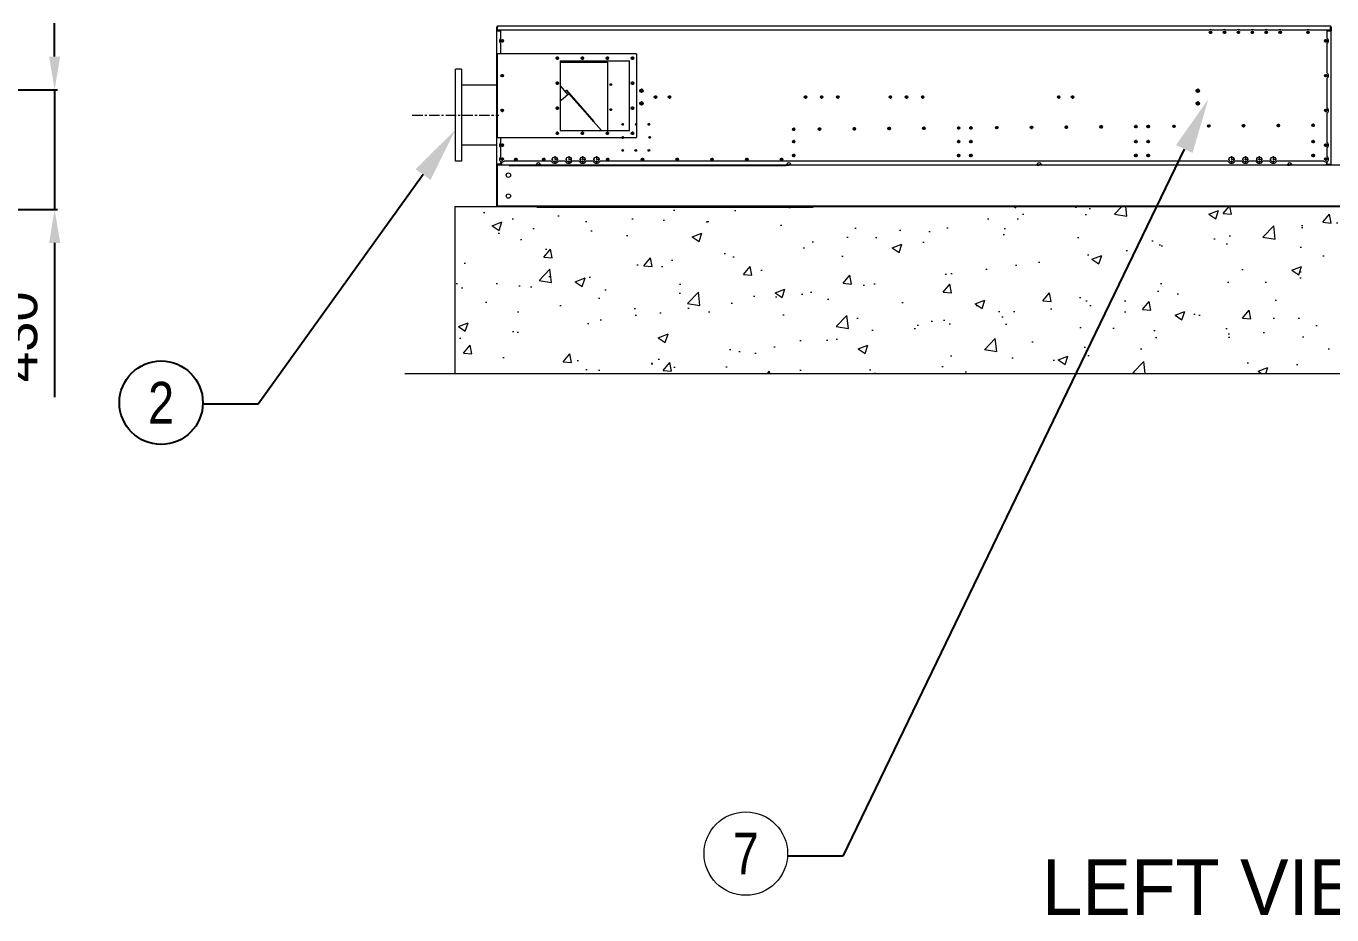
# Model space of a CAD drawing. Header units: millimetres. Extents: x -17070 to 42971, y -291348 to 40590.
# Drawn here: x -8804 to -4110, y -286383 to -283189 of the extents above; entities that cross this region are included whole.
import ezdxf
from ezdxf import colors
from ezdxf.entities.mleader import LeaderData, LeaderLine
from ezdxf.enums import TextEntityAlignment as Align
from ezdxf.math import Vec2, Vec3

# ---------------------------------------------------------------- set-up
doc = ezdxf.new("R2010")
doc.units = ezdxf.units.MM
doc.linetypes.add('CENTER', pattern=[2, 1.25, -0.25, 0.25, -0.25])
doc.linetypes.add('DASHDOT', pattern=[18.5, 12, -3, 0.5, -3])
for name, color, linetype in [('center', 1, 'CENTER'), ('냉각탑_dim', 1, 'Continuous'), ('냉각탑_text', 3, 'Continuous'), ('냉각탑_기초', 23, 'Continuous')]:
    doc.layers.add(name, color=color, linetype=linetype)
doc.styles.get("Standard").update_dxf_attribs({"font": 'arial.ttf'})
doc.styles.add('돋움', font='Dotum.ttf')
doc.dimstyles.new('1.40', dxfattribs={"dimscale": 20, "dimtxt": 1.5, "dimasz": 1, "dimexe": 0.5, "dimexo": 0.5, "dimgap": 0.5, "dimtad": 1, "dimdec": 0, "dimzin": 0, "dimdsep": 46, "dimtxsty": 'Standard', "dimcen": 0, "dimclrd": 2, "dimclre": 2, "dimclrt": 3, "dimadec": 0, "dimazin": 0, "dimtfac": 1, "dimtdec": 0, "dimtmove": 0, "dimatfit": 0, "dimfxl": 1, "dimtolj": 1, "dimtzin": 0, "dimlwd": -1, "dimlwe": -1, "dimarcsym": 0})

# ---------------------------------------------------------------- blocks, each defined once
blk = doc.blocks.new('*D268')
at = {"color": 2, "transparency": 16777216}
for p, q in [((-8701, -283297.8), (-8701, -283177.8)), ((-10531.8, -283417.8), (-8691, -283417.8)), ((-8701, -283417.8), (-8701, -283847.8)), ((-10262.3, -283847.8), (-8691, -283847.8)), ((-8701, -283967.8), (-8701, -284522.3))]:
    blk.add_line(p, q, dxfattribs=at)
for points in [[(-8721, -283297.8), (-8681, -283297.8), (-8701, -283417.8)], [(-8721, -283967.8), (-8681, -283967.8), (-8701, -283847.8)]]:
    blk.add_solid(points, dxfattribs=at)
at = {"layer": 'Defpoints', "color": 0, "transparency": 16777216}
for p in [(-10631.8, -283417.8), (-10362.3, -283847.8), (-8701, -283847.8)]:
    blk.add_point(p, dxfattribs=at)
at = {"color": 3, "lineweight": 5, "transparency": 16777216, "insert": (-8832.5, -284305.1), "char_height": 140, "attachment_point": 5, "rotation": 90}
blk.add_mtext('\\A1;430', dxfattribs=at)

msp = doc.modelspace()

# ---------------------------------------------------------------- hatches: boundary and pattern name
at = {"layer": '냉각탑_기초', "lineweight": 20, "ltscale": 30}
h = msp.add_hatch(dxfattribs=at)
h.set_pattern_fill('AR-CONC', color=256, scale=50, style=0)
h.set_pattern_definition([(50, (-14510.2, -300378.22), (358.63, -31.376), [37.5, -412.5]), (355, (-14510.2, -300378.22), (-69.3757, 376.096), [30, -330]), (100.4514, (-14480.3, -300380.84), (289.2547, 344.72), [31.87, -350.571]), (46.1842, (-14510.2, -300278.22), (533.6205, -82.7595), [56.25, -618.75]), (96.6356, (-14465.73, -300285.1), (467.331, 487.059), [47.805, -525.856]), (351.1842, (-14510.2, -300278.2), (467.331, 487.06), [45, -495]), (21, (-14460.2, -300303.22), (298.4535, -201.3094), [37.5, -412.5]), (326, (-14460.2, -300303.22), (121.6577, 362.575), [30, -330]), (71.4514, (-14435.33, -300320), (420.1113, 161.265), [31.87, -350.571]), (37.5, (-14510.2, -300378.22), (6.0799, 166.4469), [0, -326, 0, -335, 0, -331.25]), (7.5, (-14510.2, -300378.22), (131.5348, 197.2059), [0, -191, 0, -318.5, 0, -126.25]), (327.5, (-14621.7, -300378.22), (266.9112, -11.2774), [0, -125, 0, -390, 0, -517.5]), (317.5, (-14671.7, -300378.22), (291.593, 50.0525), [0, -162.5, 0, -259, 0, -367.5])])
h.paths.add_polyline_path([(-1562.2, -283836.9), (-7258.1, -283836.9), (-7258.1, -284436.9), (-1562.2, -284436.9)])

# ---------------------------------------------------------------- linework, layer by layer
at = {"color": 7, "lineweight": 20, "ltscale": 0.3375}
for p, q in [((-7112.2, -283205.6), (-7112.2, -283192.1)), ((-7110.2, -283192.1), (-7110.2, -283205.6)), ((-4114.2, -283205.6), (-4114.2, -283192.1)), ((-4112.2, -283192.1), (-4112.2, -283205.6)), ((-7108.7, -283686.6), (-7095.2, -283686.6)), ((-7095.2, -283688.6), (-7108.7, -283688.6)), ((-4129.2, -283686.6), (-4115.7, -283686.6)), ((-4115.7, -283688.6), (-4129.2, -283688.6))]:
    msp.add_line(p, q, dxfattribs=at)
at = {"color": 7, "lineweight": 20, "ltscale": 0.05}
for p, q in [((-7112.2, -283192.1), (-7110.2, -283192.1)), ((-4112.2, -283192.1), (-4114.2, -283192.1)), ((-7108.7, -283688.6), (-7108.7, -283686.6)), ((-7066.2, -283690.6), (-7064.2, -283690.6)), ((-6968.9, -283688.6), (-6968.9, -283686.6)), ((-6955.4, -283688.6), (-6955.4, -283686.6)), ((-6072.2, -283690.6), (-6074.2, -283690.6)), ((-6068.9, -283688.6), (-6068.9, -283686.6)), ((-6055.4, -283688.6), (-6055.4, -283686.6)), ((-5168.9, -283688.6), (-5168.9, -283686.6)), ((-5155.4, -283688.6), (-5155.4, -283686.6)), ((-4268.9, -283688.6), (-4268.9, -283686.6)), ((-4255.4, -283688.6), (-4255.4, -283686.6)), ((-4115.7, -283688.6), (-4115.7, -283686.6))]:
    msp.add_line(p, q, dxfattribs=at)
at = {"color": 7, "lineweight": 20, "ltscale": 0.0375}
for p, q in [((-7110.2, -283192.1), (-7108.7, -283192.1)), ((-4114.2, -283192.1), (-4115.7, -283192.1)), ((-6862.4, -283420.3), (-6861.3, -283419.3)), ((-6861.3, -283419.3), (-6860.1, -283418.4)), ((-6762.8, -283532.6), (-6761.7, -283531.6)), ((-7108.7, -283686.6), (-7108.7, -283685.1)), ((-4115.7, -283686.6), (-4115.7, -283685.1))]:
    msp.add_line(p, q, dxfattribs=at)
at = {"color": 7, "lineweight": 20}
for p, q in [((-4115.7, -283188.6), (-7108.7, -283188.6)), ((-7112.2, -283685.1), (-7112.2, -283205.6)), ((-4553.3, -283203.6), (-7108.7, -283203.6)), ((-7097.2, -283232.9), (-7097.2, -283205.6)), ((-4503.3, -283203.6), (-4539, -283203.6)), ((-4453.3, -283203.6), (-4489, -283203.6)), ((-4403.3, -283203.6), (-4439, -283203.6)), ((-4353.3, -283203.6), (-4389, -283203.6)), ((-4303.3, -283203.6), (-4339, -283203.6)), ((-4203.3, -283203.6), (-4289, -283203.6)), ((-4115.7, -283203.6), (-4189, -283203.6)), ((-4127.2, -283232.9), (-4127.2, -283205.6)), ((-4112.2, -283685.1), (-4112.2, -283205.6)), ((-7109.2, -283588.6), (-7109.2, -283288.6)), ((-6609.2, -283288.6), (-7109.2, -283288.6)), ((-7097.2, -283288.6), (-7097.2, -283250.2)), ((-6609.2, -283288.6), (-6609.2, -283588.6)), ((-4127.2, -283357.9), (-4127.2, -283250.2)), ((-6884.2, -283313.6), (-6634.2, -283313.6)), ((-6884.2, -283313.6), (-6884.2, -283563.6)), ((-6884.2, -283318.6), (-6712.2, -283318.6)), ((-6712.2, -283563.6), (-6712.2, -283318.6)), ((-6634.2, -283563.6), (-6634.2, -283313.6)), ((-7260.2, -283673.6), (-7260.2, -283343.6)), ((-7238.2, -283343.6), (-7260.2, -283343.6)), ((-7238.2, -283343.6), (-7238.2, -283673.6)), ((-4127.2, -283482.9), (-4127.2, -283375.2)), ((-7112.2, -283400.4), (-7238.2, -283400.4)), ((-6884.2, -283402.9), (-6856.1, -283435.2)), ((-6762.8, -283532.6), (-6861.3, -283419.3)), ((-6761.7, -283531.6), (-6860.1, -283418.4)), ((-6736, -283563.6), (-6852.3, -283431.9)), ((-6855.3, -283434.6), (-6880.1, -283456.4)), ((-4127.2, -283607.9), (-4127.2, -283500.2)), ((-6884.2, -283563.6), (-6634.2, -283563.6)), ((-7112.2, -283616.7), (-7238.2, -283616.7)), ((-7109.2, -283588.6), (-6609.2, -283588.6)), ((-7097.2, -283657.9), (-7097.2, -283625.2)), ((-4127.2, -283657.9), (-4127.2, -283625.2)), ((-7238.2, -283673.6), (-7260.2, -283673.6)), ((-6968.9, -283688.6), (-7095.2, -283688.6)), ((-6915.8, -283673.6), (-7085, -283673.6)), ((-6075.7, -283690.6), (-7062.7, -283690.6)), ((-6068.9, -283688.6), (-6955.4, -283688.6)), ((-6865.8, -283673.6), (-6890.5, -283673.6)), ((-6815.8, -283673.6), (-6840.5, -283673.6)), ((-6765.8, -283673.6), (-6790.5, -283673.6)), ((-4483.8, -283673.6), (-6740.5, -283673.6)), ((-5168.9, -283688.6), (-6055.4, -283688.6)), ((-4268.9, -283688.6), (-5155.4, -283688.6)), ((-4433.8, -283673.6), (-4458.5, -283673.6)), ((-4383.8, -283673.6), (-4408.5, -283673.6)), ((-4333.8, -283673.6), (-4358.5, -283673.6)), ((-4139.3, -283673.6), (-4308.5, -283673.6)), ((-4129.2, -283688.6), (-4255.4, -283688.6))]:
    msp.add_line(p, q, dxfattribs=at)
at = {"color": 7, "lineweight": 20, "ltscale": 0.0875}
for p, q in [((-7108.7, -283188.6), (-7108.7, -283192.1)), ((-4115.7, -283188.6), (-4115.7, -283192.1)), ((-7112.2, -283205.6), (-7108.7, -283205.6)), ((-4112.2, -283205.6), (-4115.7, -283205.6)), ((-7112.2, -283685.1), (-7108.7, -283685.1)), ((-7095.2, -283688.6), (-7095.2, -283685.1)), ((-4129.2, -283688.6), (-4129.2, -283685.1)), ((-4112.2, -283685.1), (-4115.7, -283685.1))]:
    msp.add_line(p, q, dxfattribs=at)
at = {"color": 7, "lineweight": 20, "ltscale": 0.2875}
for p, q in [((-7108.7, -283203.6), (-7108.7, -283192.1)), ((-4115.7, -283203.6), (-4115.7, -283192.1)), ((-7108.7, -283205.6), (-7097.2, -283205.6)), ((-4127.2, -283205.6), (-4115.7, -283205.6)), ((-7097.2, -283685.1), (-7108.7, -283685.1)), ((-4127.2, -283685.1), (-4115.7, -283685.1))]:
    msp.add_line(p, q, dxfattribs=at)
at = {"color": 7, "linetype": 'DASHDOT', "lineweight": 20, "ltscale": 0.292499}
for p, q in [((-7086.3, -283241.6), (-7098, -283241.6)), ((-6888.3, -283303.6), (-6900, -283303.6)), ((-6798.3, -283303.6), (-6810, -283303.6)), ((-6708.3, -283303.6), (-6720, -283303.6)), ((-6618.3, -283303.6), (-6630, -283303.6)), ((-7086.3, -283366.6), (-7098, -283366.6)), ((-6888.3, -283393.6), (-6900, -283393.6)), ((-6618.3, -283393.6), (-6630, -283393.6)), ((-6535.3, -283443.6), (-6547, -283443.6)), ((-6485.3, -283443.6), (-6497, -283443.6)), ((-5996.3, -283443.6), (-6008, -283443.6)), ((-5938.3, -283443.6), (-5950, -283443.6)), ((-5880.3, -283443.6), (-5892, -283443.6)), ((-5691.3, -283443.6), (-5703, -283443.6)), ((-5633.3, -283443.6), (-5645, -283443.6)), ((-5575.3, -283443.6), (-5587, -283443.6)), ((-5086.3, -283443.6), (-5098, -283443.6)), ((-7086.3, -283491.6), (-7098, -283491.6)), ((-6888.3, -283483.6), (-6900, -283483.6)), ((-6618.3, -283483.6), (-6630, -283483.6)), ((-6888.3, -283573.6), (-6900, -283573.6)), ((-6798.3, -283573.6), (-6810, -283573.6)), ((-6708.3, -283573.6), (-6720, -283573.6)), ((-6618.3, -283573.6), (-6630, -283573.6)), ((-6038.8, -283559.4), (-6050.5, -283559.4)), ((-5945.8, -283558.7), (-5957.5, -283558.7)), ((-5820.8, -283557.7), (-5832.5, -283557.7)), ((-5695.8, -283556.7), (-5707.5, -283556.7)), ((-5570.8, -283555.7), (-5582.5, -283555.7)), ((-5445.8, -283554.8), (-5457.5, -283554.8)), ((-5401.8, -283554.4), (-5413.5, -283554.4)), ((-5308.8, -283553.7), (-5320.5, -283553.7)), ((-5183.8, -283552.7), (-5195.5, -283552.7)), ((-7086.3, -283616.6), (-7098, -283616.6)), ((-6038.8, -283603.6), (-6050.5, -283603.6)), ((-5445.8, -283603.6), (-5457.5, -283603.6)), ((-5401.8, -283603.6), (-5413.5, -283603.6)), ((-7086.3, -283666.6), (-7098, -283666.6)), ((-7037.3, -283667.6), (-7049, -283667.6)), ((-6937.3, -283667.6), (-6949, -283667.6)), ((-6707.3, -283667.6), (-6719, -283667.6)), ((-6582.3, -283667.6), (-6594, -283667.6)), ((-6457.3, -283667.6), (-6469, -283667.6)), ((-6332.3, -283667.6), (-6344, -283667.6)), ((-6207.3, -283667.6), (-6219, -283667.6)), ((-6082.3, -283667.6), (-6094, -283667.6)), ((-6038.8, -283653.6), (-6050.5, -283653.6)), ((-5445.8, -283653.6), (-5457.5, -283653.6)), ((-5401.8, -283653.6), (-5413.5, -283653.6))]:
    msp.add_line(p, q, dxfattribs=at)
at = {"color": 7, "linetype": 'DASHDOT', "lineweight": 20, "ltscale": 0.2925}
for p, q in [((-7092.2, -283235.7), (-7092.2, -283247.4)), ((-4540.3, -283210.6), (-4552, -283210.6)), ((-4546.2, -283204.7), (-4546.2, -283216.4)), ((-4490.3, -283210.6), (-4502, -283210.6)), ((-4496.2, -283204.7), (-4496.2, -283216.4)), ((-4440.3, -283210.6), (-4452, -283210.6)), ((-4446.2, -283204.7), (-4446.2, -283216.4)), ((-4390.3, -283210.6), (-4402, -283210.6)), ((-4396.2, -283204.7), (-4396.2, -283216.4)), ((-4340.3, -283210.6), (-4352, -283210.6)), ((-4346.2, -283204.7), (-4346.2, -283216.4)), ((-4290.3, -283210.6), (-4302, -283210.6)), ((-4296.2, -283204.7), (-4296.2, -283216.4)), ((-4190.3, -283210.6), (-4202, -283210.6)), ((-4196.2, -283204.7), (-4196.2, -283216.4)), ((-4126.3, -283241.6), (-4138, -283241.6)), ((-4132.2, -283235.7), (-4132.2, -283247.4)), ((-6894.2, -283297.7), (-6894.2, -283309.4)), ((-6804.2, -283297.7), (-6804.2, -283309.4)), ((-6714.2, -283297.7), (-6714.2, -283309.4)), ((-6624.2, -283297.7), (-6624.2, -283309.4)), ((-7092.2, -283360.7), (-7092.2, -283372.4)), ((-4126.3, -283366.6), (-4138, -283366.6)), ((-4132.2, -283360.7), (-4132.2, -283372.4)), ((-6894.2, -283387.7), (-6894.2, -283399.4)), ((-6624.2, -283387.7), (-6624.2, -283399.4)), ((-6894.2, -283477.7), (-6894.2, -283489.4)), ((-6624.2, -283477.7), (-6624.2, -283489.4)), ((-6541.2, -283437.7), (-6541.2, -283449.4)), ((-6491.2, -283437.7), (-6491.2, -283449.4)), ((-6002.2, -283437.7), (-6002.2, -283449.4)), ((-5944.2, -283437.7), (-5944.2, -283449.4)), ((-5886.2, -283437.7), (-5886.2, -283449.4)), ((-5697.2, -283437.7), (-5697.2, -283449.4)), ((-5639.2, -283437.7), (-5639.2, -283449.4)), ((-5581.2, -283437.7), (-5581.2, -283449.4)), ((-5092.2, -283437.7), (-5092.2, -283449.4)), ((-5036.3, -283443.6), (-5048, -283443.6)), ((-5042.2, -283437.7), (-5042.2, -283449.4)), ((-7092.2, -283485.7), (-7092.2, -283497.4)), ((-4126.3, -283491.6), (-4138, -283491.6)), ((-4132.2, -283485.7), (-4132.2, -283497.4)), ((-6894.2, -283567.7), (-6894.2, -283579.4)), ((-6804.2, -283567.7), (-6804.2, -283579.4)), ((-6714.2, -283567.7), (-6714.2, -283579.4)), ((-6624.2, -283567.7), (-6624.2, -283579.4)), ((-6044.7, -283553.5), (-6044.7, -283565.2)), ((-5951.7, -283552.8), (-5951.7, -283564.5)), ((-5826.7, -283551.8), (-5826.7, -283563.5)), ((-5701.7, -283550.8), (-5701.7, -283562.5)), ((-5576.7, -283549.8), (-5576.7, -283561.5)), ((-5451.7, -283548.9), (-5451.7, -283560.6)), ((-5407.7, -283548.5), (-5407.7, -283560.2)), ((-5314.7, -283547.8), (-5314.7, -283559.5)), ((-5189.7, -283546.8), (-5189.7, -283558.5)), ((-5058.8, -283551.7), (-5070.5, -283551.7)), ((-5064.7, -283545.8), (-5064.7, -283557.5)), ((-4933.8, -283550.7), (-4945.5, -283550.7)), ((-4939.7, -283544.8), (-4939.7, -283556.5)), ((-4808.8, -283549.8), (-4820.5, -283549.8)), ((-4814.7, -283543.9), (-4814.7, -283555.6)), ((-4764.8, -283549.4), (-4776.5, -283549.4)), ((-4770.7, -283543.5), (-4770.7, -283555.2)), ((-4671.8, -283548.7), (-4683.5, -283548.7)), ((-4677.7, -283542.8), (-4677.7, -283554.5)), ((-4546.8, -283547.7), (-4558.5, -283547.7)), ((-4552.7, -283541.8), (-4552.7, -283553.5)), ((-4421.8, -283546.7), (-4433.5, -283546.7)), ((-4427.7, -283540.8), (-4427.7, -283552.5)), ((-4296.8, -283545.7), (-4308.5, -283545.7)), ((-4302.7, -283539.8), (-4302.7, -283551.5)), ((-4171.8, -283544.8), (-4183.5, -283544.8)), ((-4177.7, -283538.9), (-4177.7, -283550.6)), ((-7092.2, -283610.7), (-7092.2, -283622.4)), ((-6044.7, -283597.7), (-6044.7, -283609.4)), ((-5451.7, -283597.7), (-5451.7, -283609.4)), ((-5407.7, -283597.7), (-5407.7, -283609.4)), ((-4808.8, -283603.6), (-4820.5, -283603.6)), ((-4814.7, -283597.7), (-4814.7, -283609.4)), ((-4764.8, -283603.6), (-4776.5, -283603.6)), ((-4770.7, -283597.7), (-4770.7, -283609.4)), ((-4171.8, -283603.6), (-4183.5, -283603.6)), ((-4177.7, -283597.7), (-4177.7, -283609.4)), ((-4126.3, -283616.6), (-4138, -283616.6)), ((-4132.2, -283610.7), (-4132.2, -283622.4)), ((-7092.2, -283660.7), (-7092.2, -283672.4)), ((-7043.2, -283661.7), (-7043.2, -283673.4)), ((-6943.2, -283661.7), (-6943.2, -283673.4)), ((-6713.2, -283661.7), (-6713.2, -283673.4)), ((-6588.2, -283661.7), (-6588.2, -283673.4)), ((-6463.2, -283661.7), (-6463.2, -283673.4)), ((-6338.2, -283661.7), (-6338.2, -283673.4)), ((-6213.2, -283661.7), (-6213.2, -283673.4)), ((-6088.2, -283661.7), (-6088.2, -283673.4)), ((-6044.7, -283647.7), (-6044.7, -283659.4)), ((-5451.7, -283647.7), (-5451.7, -283659.4)), ((-5407.7, -283647.7), (-5407.7, -283659.4)), ((-4808.8, -283653.6), (-4820.5, -283653.6)), ((-4814.7, -283647.7), (-4814.7, -283659.4)), ((-4764.8, -283653.6), (-4776.5, -283653.6)), ((-4770.7, -283647.7), (-4770.7, -283659.4)), ((-4171.8, -283653.6), (-4183.5, -283653.6)), ((-4177.7, -283647.7), (-4177.7, -283659.4)), ((-4126.3, -283666.6), (-4138, -283666.6)), ((-4132.2, -283660.7), (-4132.2, -283672.4))]:
    msp.add_line(p, q, dxfattribs=at)
at = {"color": 7, "lineweight": 20, "ltscale": 0.125001}
msp.add_line((-6866.2, -283423.6), (-6862.4, -283420.3), dxfattribs=at)
at = {"color": 7, "lineweight": 20, "ltscale": 0.1}
msp.add_line((-6855.3, -283434.6), (-6852.3, -283431.9), dxfattribs=at)
at = {"color": 7, "linetype": 'DASHDOT', "lineweight": 20, "ltscale": 0.195001}
for p, q in [((-6698.3, -283398.6), (-6706.1, -283398.6)), ((-6698.3, -283488.6), (-6706.1, -283488.6)), ((-6655.3, -283541.6), (-6663.1, -283541.6)), ((-6608.3, -283541.6), (-6616.1, -283541.6)), ((-6561.3, -283541.6), (-6569.1, -283541.6)), ((-6041.3, -283559.4), (-6049.1, -283559.4)), ((-5948.3, -283558.7), (-5956.1, -283558.7)), ((-5823.3, -283557.7), (-5831.1, -283557.7)), ((-5698.3, -283556.7), (-5706.1, -283556.7)), ((-5448.3, -283554.7), (-5456.1, -283554.7)), ((-5404.3, -283554.4), (-5412.1, -283554.4)), ((-5311.3, -283553.7), (-5319.1, -283553.7)), ((-5186.3, -283552.7), (-5194.1, -283552.7)), ((-4936.3, -283550.7), (-4944.1, -283550.7)), ((-6655.3, -283588.6), (-6663.1, -283588.6)), ((-6558.3, -283588.6), (-6566.1, -283588.6)), ((-6041.3, -283603.6), (-6049.1, -283603.6)), ((-5448.3, -283603.6), (-5456.1, -283603.6)), ((-5404.3, -283603.6), (-5412.1, -283603.6)), ((-6655.3, -283635.6), (-6663.1, -283635.6)), ((-6608.3, -283635.6), (-6616.1, -283635.6)), ((-6561.3, -283635.6), (-6569.1, -283635.6)), ((-6041.3, -283653.6), (-6049.1, -283653.6)), ((-5448.3, -283653.6), (-5456.1, -283653.6)), ((-5404.3, -283653.6), (-5412.1, -283653.6))]:
    msp.add_line(p, q, dxfattribs=at)
at = {"color": 7, "linetype": 'DASHDOT', "lineweight": 20, "ltscale": 0.195}
for p, q in [((-6702.2, -283394.7), (-6702.2, -283402.5)), ((-6702.2, -283484.7), (-6702.2, -283492.5)), ((-6659.2, -283537.7), (-6659.2, -283545.5)), ((-6612.2, -283537.7), (-6612.2, -283545.5)), ((-6565.2, -283537.7), (-6565.2, -283545.5)), ((-6045.2, -283555.5), (-6045.2, -283563.3)), ((-5952.2, -283554.8), (-5952.2, -283562.6)), ((-5827.2, -283553.8), (-5827.2, -283561.6)), ((-5702.2, -283552.8), (-5702.2, -283560.6)), ((-5577.2, -283551.8), (-5577.2, -283559.6)), ((-5452.2, -283550.8), (-5452.2, -283558.6)), ((-5408.2, -283550.5), (-5408.2, -283558.3)), ((-5315.2, -283549.8), (-5315.2, -283557.6)), ((-5190.2, -283548.8), (-5190.2, -283556.6)), ((-5061.3, -283551.7), (-5069.1, -283551.7)), ((-5065.2, -283547.8), (-5065.2, -283555.6)), ((-4940.2, -283546.8), (-4940.2, -283554.6)), ((-4811.3, -283549.7), (-4819.1, -283549.7)), ((-4815.2, -283545.8), (-4815.2, -283553.6)), ((-4767.3, -283549.4), (-4775.1, -283549.4)), ((-4771.2, -283545.5), (-4771.2, -283553.3)), ((-4674.3, -283548.7), (-4682.1, -283548.7)), ((-4678.2, -283544.8), (-4678.2, -283552.6)), ((-4549.3, -283547.7), (-4557.1, -283547.7)), ((-4553.2, -283543.8), (-4553.2, -283551.6)), ((-4424.3, -283546.7), (-4432.1, -283546.7)), ((-4428.2, -283542.8), (-4428.2, -283550.6)), ((-4299.3, -283545.7), (-4307.1, -283545.7)), ((-4303.2, -283541.8), (-4303.2, -283549.6)), ((-4174.3, -283544.7), (-4182.1, -283544.7)), ((-4178.2, -283540.8), (-4178.2, -283548.6)), ((-6659.2, -283584.7), (-6659.2, -283592.5)), ((-6562.2, -283584.7), (-6562.2, -283592.5)), ((-6045.2, -283599.7), (-6045.2, -283607.5)), ((-5452.2, -283599.7), (-5452.2, -283607.5)), ((-5408.2, -283599.7), (-5408.2, -283607.5)), ((-4811.3, -283603.6), (-4819.1, -283603.6)), ((-4815.2, -283599.7), (-4815.2, -283607.5)), ((-4767.3, -283603.6), (-4775.1, -283603.6)), ((-4771.2, -283599.7), (-4771.2, -283607.5)), ((-4174.3, -283603.6), (-4182.1, -283603.6)), ((-4178.2, -283599.7), (-4178.2, -283607.5)), ((-6659.2, -283631.7), (-6659.2, -283639.5)), ((-6612.2, -283631.7), (-6612.2, -283639.5)), ((-6565.2, -283631.7), (-6565.2, -283639.5)), ((-6045.2, -283649.7), (-6045.2, -283657.5)), ((-5452.2, -283649.7), (-5452.2, -283657.5)), ((-5408.2, -283649.7), (-5408.2, -283657.5)), ((-4811.3, -283653.6), (-4819.1, -283653.6)), ((-4815.2, -283649.7), (-4815.2, -283657.5)), ((-4767.3, -283653.6), (-4775.1, -283653.6)), ((-4771.2, -283649.7), (-4771.2, -283657.5)), ((-4174.3, -283653.6), (-4182.1, -283653.6)), ((-4178.2, -283649.7), (-4178.2, -283657.5))]:
    msp.add_line(p, q, dxfattribs=at)
at = {"color": 7, "linetype": 'DASHDOT', "lineweight": 20, "ltscale": 0.389996}
for p, q in [((-6584.4, -283420.6), (-6600, -283420.6)), ((-6584.4, -283466.6), (-6600, -283466.6))]:
    msp.add_line(p, q, dxfattribs=at)
at = {"color": 7, "linetype": 'DASHDOT', "lineweight": 20, "ltscale": 0.389999}
for p, q in [((-6592.2, -283412.8), (-6592.2, -283428.4)), ((-4592.2, -283412.8), (-4592.2, -283428.4))]:
    msp.add_line(p, q, dxfattribs=at)
at = {"color": 7, "linetype": 'DASHDOT', "lineweight": 20, "ltscale": 0.390001}
for p, q in [((-4584.4, -283420.6), (-4600, -283420.6)), ((-4584.4, -283466.6), (-4600, -283466.6))]:
    msp.add_line(p, q, dxfattribs=at)
at = {"color": 7, "lineweight": 20, "ltscale": 0.157289}
msp.add_line((-6880, -283456.4), (-6884.2, -283451.7), dxfattribs=at)
at = {"color": 7, "lineweight": 20, "ltscale": 0.1554}
msp.add_line((-6880.1, -283456.4), (-6884.2, -283451.8), dxfattribs=at)
at = {"color": 7, "linetype": 'DASHDOT', "lineweight": 20, "ltscale": 0.39}
for p, q in [((-6592.2, -283458.8), (-6592.2, -283474.4)), ((-4592.2, -283458.8), (-4592.2, -283474.4))]:
    msp.add_line(p, q, dxfattribs=at)
at = {"color": 7, "lineweight": 20, "ltscale": 0.15}
for p, q in [((-7092.2, -283494.6), (-7092.2, -283488.6)), ((-7092.2, -283669.6), (-7092.2, -283663.6))]:
    msp.add_line(p, q, dxfattribs=at)
at = {"color": 7, "lineweight": 20, "ltscale": 0.010428}
msp.add_line((-6763.2, -283532.8), (-6762.8, -283532.6), dxfattribs=at)
at = {"color": 7, "linetype": 'DASHDOT', "lineweight": 20, "ltscale": 0.194998}
msp.add_line((-5573.3, -283555.7), (-5581.1, -283555.7), dxfattribs=at)
at = {"color": 7, "lineweight": 20, "ltscale": 0.483494}
msp.add_line((-7097.2, -283607.9), (-7097.2, -283588.6), dxfattribs=at)
at = {"color": 7, "linetype": 'DASHDOT', "lineweight": 20}
for p, q in [((-6891.5, -283667.6), (-6914.9, -283667.6)), ((-6903.2, -283655.9), (-6903.2, -283679.3)), ((-6841.5, -283667.6), (-6864.9, -283667.6)), ((-6853.2, -283655.9), (-6853.2, -283679.3)), ((-6791.5, -283667.6), (-6814.9, -283667.6)), ((-6803.2, -283655.9), (-6803.2, -283679.3)), ((-6741.5, -283667.6), (-6764.9, -283667.6)), ((-6753.2, -283655.9), (-6753.2, -283679.3)), ((-4459.5, -283667.6), (-4482.9, -283667.6)), ((-4471.2, -283655.9), (-4471.2, -283679.3)), ((-4409.5, -283667.6), (-4432.9, -283667.6)), ((-4421.2, -283655.9), (-4421.2, -283679.3)), ((-4359.5, -283667.6), (-4382.9, -283667.6)), ((-4371.2, -283655.9), (-4371.2, -283679.3)), ((-4309.5, -283667.6), (-4332.9, -283667.6)), ((-4321.2, -283655.9), (-4321.2, -283679.3))]:
    msp.add_line(p, q, dxfattribs=at)
at = {"lineweight": 20}
for p, q in [((-7112.2, -283688.6), (-7112.2, -283685.1)), ((-7112.2, -283688.6), (-7108.7, -283688.6)), ((-1712.2, -283688.6), (-6612.2, -283688.6))]:
    msp.add_line(p, q, dxfattribs=at)
at = {"ltscale": 500}
for p in [(-7112.2, -283688.6), (-1712.2, -283836.9)]:
    msp.add_line(p, (-7112.2, -283836.9), dxfattribs=at)
at = {"color": 7, "lineweight": 20, "ltscale": 0.245994}
for p, q in [((-7097.2, -283685.1), (-7097.2, -283675.2)), ((-4127.2, -283685.1), (-4127.2, -283675.2))]:
    msp.add_line(p, q, dxfattribs=at)
at = {"color": 7, "lineweight": 20, "ltscale": 0.224015}
for p, q in [((-7095.2, -283676.1), (-7095.2, -283685.1)), ((-4129.2, -283676.1), (-4129.2, -283685.1))]:
    msp.add_line(p, q, dxfattribs=at)
at = {"color": 7, "lineweight": 20, "ltscale": 0.050016}
for p, q in [((-7066.2, -283690.6), (-7066.2, -283688.6)), ((-7064.2, -283690.6), (-7064.2, -283688.6))]:
    msp.add_line(p, q, dxfattribs=at)
at = {"color": 7, "lineweight": 20, "ltscale": 0.049866}
for p, q in [((-7062.7, -283688.6), (-7062.7, -283690.6)), ((-6075.7, -283688.6), (-6075.7, -283690.6))]:
    msp.add_line(p, q, dxfattribs=at)
at = {"color": 7, "lineweight": 20, "ltscale": 0.169248}
for p, q in [((-6968.9, -283686.6), (-6962.2, -283686.6)), ((-6968.9, -283688.6), (-6962.2, -283688.6)), ((-6955.4, -283686.6), (-6962.2, -283686.6)), ((-6955.4, -283688.6), (-6962.2, -283688.6)), ((-6068.9, -283686.6), (-6062.2, -283686.6)), ((-6068.9, -283688.6), (-6062.2, -283688.6)), ((-6055.4, -283686.6), (-6062.2, -283686.6)), ((-6055.4, -283688.6), (-6062.2, -283688.6)), ((-5168.9, -283686.6), (-5162.2, -283686.6)), ((-5168.9, -283688.6), (-5162.2, -283688.6)), ((-5155.4, -283686.6), (-5162.2, -283686.6)), ((-5155.4, -283688.6), (-5162.2, -283688.6)), ((-4268.9, -283686.6), (-4262.2, -283686.6)), ((-4268.9, -283688.6), (-4262.2, -283688.6)), ((-4255.4, -283686.6), (-4262.2, -283686.6)), ((-4255.4, -283688.6), (-4262.2, -283688.6))]:
    msp.add_line(p, q, dxfattribs=at)
at = {"color": 7, "lineweight": 20, "ltscale": 0.050015}
for p, q in [((-6074.2, -283688.6), (-6074.2, -283690.6)), ((-6072.2, -283688.6), (-6072.2, -283690.6))]:
    msp.add_line(p, q, dxfattribs=at)
at = {"color": 7, "lineweight": 20}
for centre, radius in [((-7092.2, -283241.6), 4.5), ((-7092.2, -283241.6), 3), ((-4546.2, -283210.6), 4.5), ((-4546.2, -283210.6), 3), ((-4496.2, -283210.6), 4.5), ((-4496.2, -283210.6), 3), ((-4446.2, -283210.6), 4.5), ((-4446.2, -283210.6), 3), ((-4396.2, -283210.6), 4.5), ((-4396.2, -283210.6), 3), ((-4346.2, -283210.6), 4.5), ((-4346.2, -283210.6), 3), ((-4296.2, -283210.6), 4.5), ((-4296.2, -283210.6), 3), ((-4196.2, -283210.6), 4.5), ((-4196.2, -283210.6), 3), ((-4132.2, -283241.6), 4.5), ((-4132.2, -283241.6), 3), ((-6894.2, -283303.6), 4.5), ((-6804.2, -283303.6), 4.5), ((-6714.2, -283303.6), 4.5), ((-6624.2, -283303.6), 4.5), ((-7092.2, -283366.6), 4.5), ((-7092.2, -283366.6), 3), ((-4132.2, -283366.6), 4.5), ((-4132.2, -283366.6), 3), ((-6894.2, -283393.6), 4.5), ((-6702.2, -283398.6), 3), ((-6624.2, -283393.6), 4.5), ((-6592.2, -283420.6), 6), ((-4592.2, -283420.6), 6), ((-6894.2, -283483.6), 4.5), ((-6624.2, -283483.6), 4.5), ((-6592.2, -283466.6), 6), ((-6541.2, -283443.6), 4.5), ((-6541.2, -283443.6), 3), ((-6491.2, -283443.6), 4.5), ((-6491.2, -283443.6), 3), ((-6002.2, -283443.6), 4.5), ((-6002.2, -283443.6), 3), ((-5944.2, -283443.6), 4.5), ((-5944.2, -283443.6), 3), ((-5886.2, -283443.6), 4.5), ((-5886.2, -283443.6), 3), ((-5697.2, -283443.6), 4.5), ((-5697.2, -283443.6), 3), ((-5639.2, -283443.6), 4.5), ((-5639.2, -283443.6), 3), ((-5581.2, -283443.6), 4.5), ((-5581.2, -283443.6), 3), ((-5092.2, -283443.6), 4.5), ((-5092.2, -283443.6), 3), ((-5042.2, -283443.6), 4.5), ((-5042.2, -283443.6), 3), ((-4592.2, -283466.6), 6), ((-7092.2, -283491.6), 4.5), ((-7092.2, -283491.6), 3), ((-6702.2, -283488.6), 3), ((-4132.2, -283491.6), 4.5), ((-4132.2, -283491.6), 3), ((-6894.2, -283573.6), 4.5), ((-6804.2, -283573.6), 4.5), ((-6714.2, -283573.6), 4.5), ((-6659.2, -283541.6), 3), ((-6624.2, -283573.6), 4.5), ((-6565.2, -283541.6), 3), ((-6044.7, -283559.4), 4.5), ((-6045.2, -283559.4), 3), ((-5951.7, -283558.7), 4.5), ((-5952.2, -283558.7), 3), ((-5826.7, -283557.7), 4.5), ((-5827.2, -283557.7), 3), ((-5701.7, -283556.7), 4.5), ((-5702.2, -283556.7), 3), ((-5576.7, -283555.7), 4.5), ((-5577.2, -283555.7), 3), ((-5451.7, -283554.8), 4.5), ((-5452.2, -283554.7), 3), ((-5407.7, -283554.4), 4.5), ((-5408.2, -283554.4), 3), ((-5314.7, -283553.7), 4.5), ((-5315.2, -283553.7), 3), ((-5189.7, -283552.7), 4.5), ((-5190.2, -283552.7), 3), ((-5064.7, -283551.7), 4.5), ((-5065.2, -283551.7), 3), ((-4939.7, -283550.7), 4.5), ((-4940.2, -283550.7), 3), ((-4814.7, -283549.8), 4.5), ((-4815.2, -283549.7), 3), ((-4770.7, -283549.4), 4.5), ((-4771.2, -283549.4), 3), ((-4677.7, -283548.7), 4.5), ((-4678.2, -283548.7), 3), ((-4552.7, -283547.7), 4.5), ((-4553.2, -283547.7), 3), ((-4427.7, -283546.7), 4.5), ((-4428.2, -283546.7), 3), ((-4302.7, -283545.7), 4.5), ((-4303.2, -283545.7), 3), ((-4177.7, -283544.8), 4.5), ((-4178.2, -283544.7), 3), ((-7092.2, -283616.6), 4.5), ((-7092.2, -283616.6), 3), ((-6562.2, -283588.6), 3), ((-6044.7, -283603.6), 4.5), ((-6045.2, -283603.6), 3), ((-5451.7, -283603.6), 4.5), ((-5452.2, -283603.6), 3), ((-5407.7, -283603.6), 4.5), ((-5408.2, -283603.6), 3), ((-4814.7, -283603.6), 4.5), ((-4815.2, -283603.6), 3), ((-4770.7, -283603.6), 4.5), ((-4771.2, -283603.6), 3), ((-4177.7, -283603.6), 4.5), ((-4178.2, -283603.6), 3), ((-4132.2, -283616.6), 4.5), ((-4132.2, -283616.6), 3), ((-7092.2, -283666.6), 4.5), ((-7092.2, -283666.6), 3), ((-7043.2, -283667.6), 4.5), ((-7043.2, -283667.6), 3), ((-6943.2, -283667.6), 4.5), ((-6943.2, -283667.6), 3), ((-6903.2, -283667.6), 9), ((-6853.2, -283667.6), 9), ((-6803.2, -283667.6), 9), ((-6753.2, -283667.6), 9), ((-6713.2, -283667.6), 4.5), ((-6713.2, -283667.6), 3), ((-6659.2, -283635.6), 3), ((-6612.2, -283635.6), 3), ((-6588.2, -283667.6), 4.5), ((-6588.2, -283667.6), 3), ((-6565.2, -283635.6), 3), ((-6463.2, -283667.6), 4.5), ((-6463.2, -283667.6), 3), ((-6338.2, -283667.6), 4.5), ((-6338.2, -283667.6), 3), ((-6213.2, -283667.6), 4.5), ((-6213.2, -283667.6), 3), ((-6088.2, -283667.6), 4.5), ((-6088.2, -283667.6), 3), ((-6044.7, -283653.6), 4.5), ((-6045.2, -283653.6), 3), ((-5451.7, -283653.6), 4.5), ((-5452.2, -283653.6), 3), ((-5407.7, -283653.6), 4.5), ((-5408.2, -283653.6), 3), ((-4814.7, -283653.6), 4.5), ((-4815.2, -283653.6), 3), ((-4770.7, -283653.6), 4.5), ((-4771.2, -283653.6), 3), ((-4471.2, -283667.6), 9), ((-4421.2, -283667.6), 9), ((-4371.2, -283667.6), 9), ((-4321.2, -283667.6), 9), ((-4177.7, -283653.6), 4.5), ((-4178.2, -283653.6), 3), ((-4132.2, -283666.6), 4.5), ((-4132.2, -283666.6), 3)]:
    msp.add_circle(centre, radius, dxfattribs=at)
at = {"lineweight": 20}
for centre in [(-7070.1, -283724.4), (-7070.1, -283799.4)]:
    msp.add_circle(centre, 8, dxfattribs=at)
at = {"color": 7, "lineweight": 20}
for centre, radius, start, end in [((-7108.7, -283192.1), 3.5, 90, 180), ((-7108.7, -283192.1), 1.5, 90, 180), ((-4115.7, -283192.1), 3.5, 0, 90), ((-4115.7, -283192.1), 1.5, 0, 90), ((-7092.2, -283241.6), 10, 120, 240), ((-4546.2, -283210.6), 10, 44.427, 135.573), ((-4496.2, -283210.6), 10, 44.427, 135.573), ((-4446.2, -283210.6), 10, 44.427, 135.573), ((-4396.2, -283210.6), 10, 44.427, 135.573), ((-4346.2, -283210.6), 10, 44.427, 135.573), ((-4296.2, -283210.6), 10, 44.427, 135.573), ((-4196.2, -283210.6), 10, 44.427, 135.573), ((-4132.2, -283241.6), 10, 300, 60), ((-4132.2, -283366.6), 10, 300, 60), ((-4132.2, -283491.6), 10, 300, 60), ((-6612.2, -283541.6), 3, 359.7382, 0.2618), ((-7092.2, -283616.6), 10, 120, 240), ((-6659.2, -283588.6), 3, 180, 0), ((-4132.2, -283616.6), 10, 300, 60), ((-7092.2, -283666.6), 10, 120, 240), ((-4132.2, -283666.6), 10, 300, 60), ((-7108.7, -283685.1), 3.5, 180, 270), ((-7108.7, -283685.1), 1.5, 180, 270), ((-7092.2, -283666.6), 10, 252.5424, 315.573), ((-7073.7, -283685.1), 3.5, 270, 270.245), ((-7064.7, -283685.1), 3.5, 269.755, 270), ((-6962.2, -283686.6), 7, 12.3736, 167.6264), ((-6903.2, -283667.6), 14, 205.3769, 334.6231), ((-6853.2, -283667.6), 14, 205.3769, 334.6231), ((-6803.2, -283667.6), 14, 205.3769, 334.6231), ((-6753.2, -283667.6), 14, 205.3769, 334.6231), ((-6071.7, -283685.1), 3.5, 270, 270.245), ((-6062.2, -283686.6), 7, 12.3736, 167.6264), ((-6074, -283687.5), 18.8, 0.553, 7.5903), ((-6027.7, -283685.1), 3.5, 270, 270.245), ((-5469.7, -283685.1), 3.5, 269.755, 270), ((-5434.7, -283685.1), 3.5, 270, 270.245), ((-5425.7, -283685.1), 3.5, 269.755, 270), ((-5390.7, -283685.1), 3.5, 270, 270.245), ((-5162.2, -283686.6), 7, 12.3736, 167.6264), ((-4832.7, -283685.1), 3.5, 269.755, 270), ((-4797.7, -283685.1), 3.5, 270, 270.245), ((-4788.7, -283685.1), 3.5, 269.755, 270), ((-4753.7, -283685.1), 3.5, 270, 270.245), ((-4471.2, -283667.6), 14, 205.3769, 334.6231), ((-4421.2, -283667.6), 14, 205.3769, 334.6231), ((-4371.2, -283667.6), 14, 205.3769, 334.6231), ((-4321.2, -283667.6), 14, 205.3769, 334.6231), ((-4262.2, -283686.6), 7, 12.3736, 167.6264), ((-4195.7, -283685.1), 3.5, 269.755, 270), ((-4160.7, -283685.1), 3.5, 270, 270.245), ((-4150.7, -283685.1), 3.5, 269.755, 270), ((-4132.2, -283666.6), 10, 224.427, 287.4576), ((-4115.7, -283685.1), 1.5, 270, 0), ((-4115.7, -283685.1), 3.5, 270, 0)]:
    msp.add_arc(centre, radius, start, end, dxfattribs=at)
for points in [[(-6969.2, -283687.4), (-6969.2, -283687), (-6969.2, -283686.5), (-6969.1, -283686), (-6969.1, -283685.5), (-6969, -283685.1)], [(-6969.1, -283686.4), (-6969.1, -283686.4), (-6969.1, -283686.5), (-6969.1, -283686.5), (-6969, -283686.6), (-6968.9, -283686.6)], [(-6955.2, -283686.4), (-6955.2, -283686.4), (-6955.3, -283686.5), (-6955.3, -283686.5), (-6955.4, -283686.6), (-6955.4, -283686.6)], [(-6955.3, -283685.1), (-6955.3, -283685.5), (-6955.2, -283686), (-6955.2, -283686.5), (-6955.2, -283687), (-6955.2, -283687.4)], [(-6069.2, -283687.4), (-6069.2, -283687), (-6069.2, -283686.5), (-6069.1, -283686), (-6069.1, -283685.5), (-6069, -283685.1)], [(-6069.1, -283686.4), (-6069.1, -283686.4), (-6069.1, -283686.5), (-6069.1, -283686.5), (-6069, -283686.6), (-6068.9, -283686.6)], [(-6055.2, -283686.4), (-6055.2, -283686.4), (-6055.3, -283686.5), (-6055.3, -283686.5), (-6055.4, -283686.6), (-6055.4, -283686.6)], [(-5169.2, -283687.4), (-5169.2, -283687), (-5169.2, -283686.5), (-5169.1, -283686), (-5169.1, -283685.5), (-5169, -283685.1)], [(-5169.1, -283686.4), (-5169.1, -283686.4), (-5169.1, -283686.5), (-5169.1, -283686.5), (-5169, -283686.6), (-5168.9, -283686.6)], [(-5155.2, -283686.4), (-5155.2, -283686.4), (-5155.3, -283686.5), (-5155.3, -283686.5), (-5155.4, -283686.6), (-5155.4, -283686.6)], [(-5155.3, -283685.1), (-5155.3, -283685.5), (-5155.2, -283686), (-5155.2, -283686.5), (-5155.2, -283687), (-5155.2, -283687.4)], [(-4269.2, -283687.4), (-4269.2, -283687), (-4269.2, -283686.5), (-4269.1, -283686), (-4269.1, -283685.5), (-4269, -283685.1)], [(-4269.1, -283686.4), (-4269.1, -283686.4), (-4269.1, -283686.5), (-4269.1, -283686.5), (-4269, -283686.6), (-4268.9, -283686.6)], [(-4255.2, -283686.4), (-4255.2, -283686.4), (-4255.3, -283686.5), (-4255.3, -283686.5), (-4255.4, -283686.6), (-4255.4, -283686.6)], [(-4255.3, -283685.1), (-4255.3, -283685.5), (-4255.2, -283686), (-4255.2, -283686.5), (-4255.2, -283687), (-4255.2, -283687.4)]]:
    msp.add_open_spline(points, degree=5, dxfattribs=at)
for points in [[(-6969.2, -283687.4), (-6969.2, -283687.7), (-6969.2, -283688), (-6969.1, -283688.3), (-6969.1, -283688.5), (-6969, -283688.5), (-6969, -283688.5), (-6969, -283688.6), (-6968.9, -283688.6)], [(-6955.2, -283687.4), (-6955.2, -283687.7), (-6955.2, -283688), (-6955.2, -283688.3), (-6955.3, -283688.5), (-6955.4, -283688.5), (-6955.4, -283688.5), (-6955.4, -283688.6), (-6955.4, -283688.6)], [(-6069.2, -283687.4), (-6069.2, -283687.7), (-6069.2, -283688), (-6069.1, -283688.3), (-6069.1, -283688.5), (-6069, -283688.5), (-6069, -283688.5), (-6069, -283688.6), (-6068.9, -283688.6)], [(-6055.2, -283687.4), (-6055.2, -283687.7), (-6055.2, -283688), (-6055.2, -283688.3), (-6055.3, -283688.5), (-6055.4, -283688.5), (-6055.4, -283688.5), (-6055.4, -283688.6), (-6055.4, -283688.6)], [(-5169.2, -283687.4), (-5169.2, -283687.7), (-5169.2, -283688), (-5169.1, -283688.3), (-5169.1, -283688.5), (-5169, -283688.5), (-5169, -283688.5), (-5169, -283688.6), (-5168.9, -283688.6)], [(-5155.2, -283687.4), (-5155.2, -283687.7), (-5155.2, -283688), (-5155.2, -283688.3), (-5155.3, -283688.5), (-5155.4, -283688.5), (-5155.4, -283688.5), (-5155.4, -283688.6), (-5155.4, -283688.6)], [(-4269.2, -283687.4), (-4269.2, -283687.7), (-4269.2, -283688), (-4269.1, -283688.3), (-4269.1, -283688.5), (-4269, -283688.5), (-4269, -283688.5), (-4269, -283688.6), (-4268.9, -283688.6)], [(-4255.2, -283687.4), (-4255.2, -283687.7), (-4255.2, -283688), (-4255.2, -283688.3), (-4255.3, -283688.5), (-4255.4, -283688.5), (-4255.4, -283688.5), (-4255.4, -283688.6), (-4255.4, -283688.6)]]:
    msp.add_open_spline(points, degree=5, knots=[0, 0, 0, 0, 0, 0, 3.902586, 3.902586, 3.902586, 4.80152, 4.80152, 4.80152, 4.80152, 4.80152, 4.80152], dxfattribs=at)
at = {"layer": 'center', "lineweight": 20, "ltscale": 30}
msp.add_line((-7415.4, -283508.6), (-7104.9, -283508.6), dxfattribs=at)
at = {"layer": '냉각탑_dim', "linetype": 'ByBlock', "lineweight": -3}
msp.add_circle((-8318.3, -284542.2), 150, dxfattribs=at)
at = {"layer": '냉각탑_dim', "linetype": 'ByBlock', "lineweight": 20}
msp.add_circle((-6216.7, -286162.7), 150, dxfattribs=at)
at = {"layer": '냉각탑_기초', "lineweight": 20, "ltscale": 30}
for p, q in [((-7262.2, -283836.9), (-7262.2, -284436.9)), ((-6967.5, -283838.9), (-5974.2, -283838.9)), ((-7442.5, -284436.9), (-7256, -284436.9)), ((-7258.1, -284436.9), (-1562.2, -284436.9))]:
    msp.add_line(p, q, dxfattribs=at)
msp.add_lwpolyline([(-7262.2, -283836.9), (-7112.2, -283836.9), (-6725.3, -283836.9), (-5732, -283836.9), (-1562.2, -283836.9)], dxfattribs=at)

# ---------------------------------------------------------------- texts
at = {"layer": '냉각탑_text', "width": 0.8}
msp.add_text('2', height=150, dxfattribs=at).set_placement((-8318.3, -284542.2), align=Align.MIDDLE_CENTER)
at = {"layer": '냉각탑_text', "lineweight": 20, "width": 0.8}
msp.add_text('7', height=150, dxfattribs=at).set_placement((-6216.7, -286162.7), align=Align.MIDDLE_CENTER)
at = {"layer": '냉각탑_text', "lineweight": 20, "style": '돋움'}
msp.add_text('LEFT VIEW', height=199.97, dxfattribs=at).set_placement((-4462.2, -286283.1), align=Align.MIDDLE_CENTER)

# ---------------------------------------------------------------- dimensions: what is measured, and where the dimension line sits
at = {"lineweight": 5}
dim = msp.add_linear_dim(base=(-8701, -283847.8), p1=(-10631.8, -283417.8), p2=(-10362.3, -283847.8), angle=90, dimstyle='1.40', override={"dimtxt": 7, "dimasz": 6, "dimexo": 5, "dimgap": 3}, dxfattribs=at)
dim.commit()
dim.dimension.update_dxf_attribs({"geometry": '*D268', "text_midpoint": (-8832.5, -284305.1)})

# ---------------------------------------------------------------- leaders
at = {"layer": '냉각탑_dim', "lineweight": 20}
ml = msp.add_multileader_mtext('Standard', dxfattribs=at)
ml.set_content('')
ml.set_leader_properties(color=256)
ml.build(insert=Vec2(0, 0))
ml.multileader.update_dxf_attribs({"text_right_attachment_type": 6, "dogleg_length": 5, "arrow_head_size": 199.5, "scale": 30})
ctx = ml.context
ctx.base_point, ctx.scale, ctx.char_height, ctx.arrow_head_size, ctx.landing_gap_size, ctx.plane_origin = Vec3(-6067, -286171.9), 30, 7.18, 199.5, 3.59, Vec3(-4423.9, -284947.6)
ctx.right_attachment, ctx.text_align_type = 6, 2
notes = []
notes.append((ctx, [(0, (1, 1, 0), (-5867.5, -286171.9), (-1, 0), 199.5, [(0, [(-4554, -283450.6)], 0, [])])]))
ctx.mtext, ml.multileader.dxf.content_type = None, 0
at = {"layer": '냉각탑_dim', "lineweight": -3}
ml = msp.add_multileader_mtext('Standard', dxfattribs=at)
ml.set_content('')
ml.set_leader_properties(color=256)
ml.build(insert=Vec2(0, 0))
ml.multileader.update_dxf_attribs({"text_right_attachment_type": 6, "dogleg_length": 5, "arrow_head_size": 199.5, "scale": 30})
ctx = ml.context
ctx.base_point, ctx.scale, ctx.char_height, ctx.arrow_head_size, ctx.landing_gap_size, ctx.plane_origin = Vec3(-8168.4, -284546.9), 30, 7.18, 199.5, 3.59, Vec3(-7130.1, -285057.1)
ctx.right_attachment, ctx.text_align_type = 6, 2
notes.append((ctx, [(0, (1, 1, 0), (-7968.9, -284546.9), (-1, 0), 199.5, [(0, [(-7260.2, -283560.2)], 0, [])])]))
ctx.mtext, ml.multileader.dxf.content_type = None, 0
for ctx, leaders in notes:
    for number, flags, end, landing, length, lines in leaders:
        leader = LeaderData()
        leader.index, (leader.has_last_leader_line, leader.has_dogleg_vector, leader.attachment_direction) = number, flags
        leader.last_leader_point, leader.dogleg_vector, leader.dogleg_length = Vec3(end), Vec3(landing), length
        for number, points, colour, breaks in lines:
            line = LeaderLine()
            line.index, line.vertices, line.color, line.breaks = number, Vec3.list(points), colors.encode_raw_color(colour), breaks
            leader.lines.append(line)
        ctx.leaders.append(leader)

doc.saveas('drawing.dxf')
